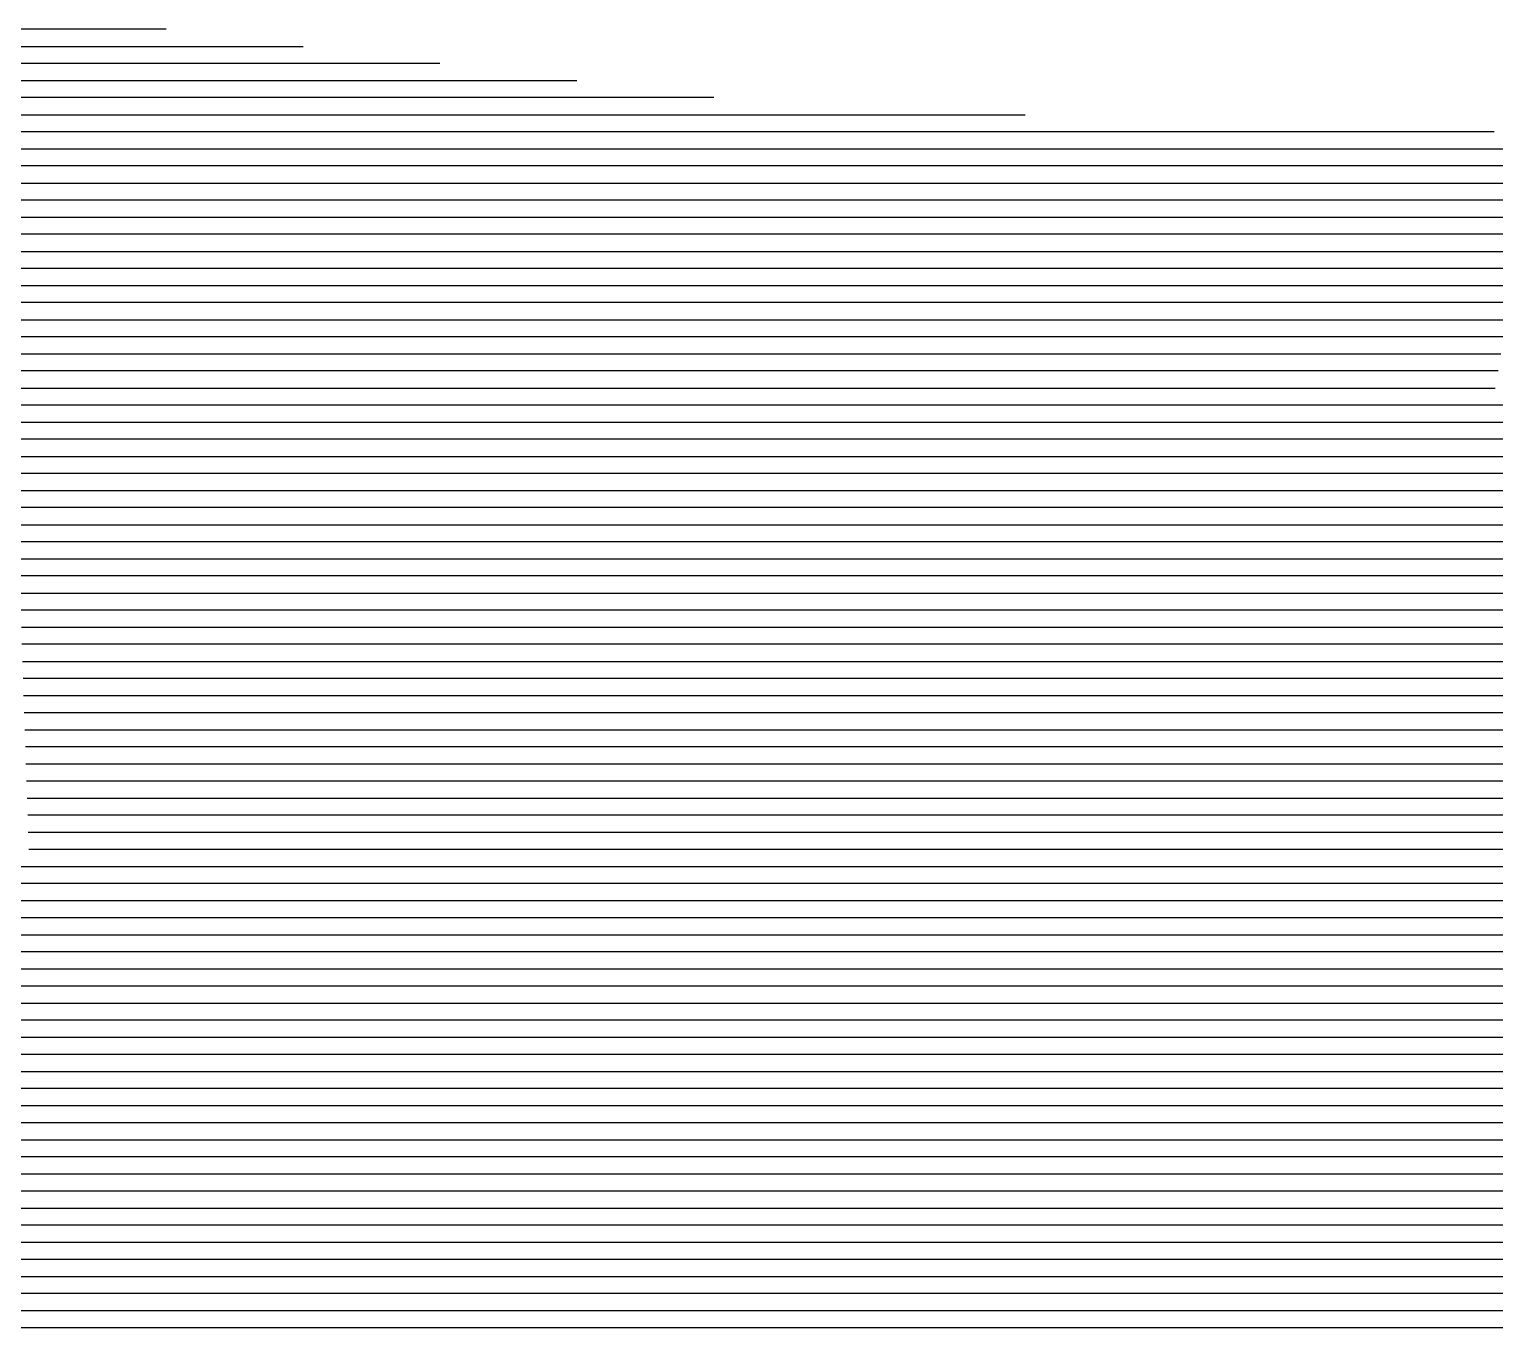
# Model space of a CAD drawing. Header units: metres. Extents: x -7 to 7, y -7 to 7.
# Drawn here: x -0.785 to 0.072, y -5.705 to -4.945 of the extents above; entities that cross this region are included whole.
import ezdxf

# ---------------------------------------------------------------- set-up
doc = ezdxf.new("R2010")
doc.units = ezdxf.units.M

msp = doc.modelspace()

# ---------------------------------------------------------------- linework, layer by layer
for p, q in [((-0.705217, -4.944853, -0.021837), (-0.801806, -4.944853, -0.03227)), ((-0.801466, -4.954853, -0.031926), (-0.62509, -4.954853, -0.012875)), ((-0.544964, -4.964853, -0.003914), (-0.801127, -4.964853, -0.031583)), ((-0.800787, -4.974853, -0.031239), (-0.464838, -4.974853, 0.005048)), ((-0.384712, -4.984853, 0.014009), (-0.800447, -4.984853, -0.030896)), ((-0.800108, -4.994853, -0.030553), (-0.347698, -4.994853, 0.018314)), ((-0.347698, -4.994853, 0.018314), (-0.346326, -4.994853, 0.018466)), ((-0.346326, -4.994853, 0.018466), (-0.202551, -4.994853, 0.034238)), ((-0.349664, -5.004853, 0.018408), (-0.799768, -5.004853, -0.030209)), ((-0.345678, -5.004853, 0.018849), (-0.349664, -5.004853, 0.018408)), ((0.071863, -5.004853, 0.064654), (-0.345678, -5.004853, 0.018849)), ((-0.799428, -5.014853, -0.029866), (-0.351629, -5.014853, 0.018503)), ((-0.351629, -5.014853, 0.018503), (-0.345031, -5.014853, 0.019232)), ((-0.345031, -5.014853, 0.019232), (0.094693, -5.014853, 0.067471)), ((-0.353594, -5.024853, 0.018597), (-0.799088, -5.024853, -0.029522)), ((-0.344383, -5.024853, 0.019615), (-0.353594, -5.024853, 0.018597)), ((0.093115, -5.024853, 0.06761), (-0.344383, -5.024853, 0.019615)), ((-0.798749, -5.034853, -0.029179), (-0.35556, -5.034853, 0.018692)), ((-0.35556, -5.034853, 0.018692), (-0.343735, -5.034853, 0.019998)), ((-0.343735, -5.034853, 0.019998), (0.091536, -5.034853, 0.067749)), ((-0.357525, -5.044853, 0.018786), (-0.798409, -5.044853, -0.028835)), ((-0.343087, -5.044853, 0.020381), (-0.357525, -5.044853, 0.018786)), ((0.089957, -5.044853, 0.067888), (-0.343087, -5.044853, 0.020381)), ((-0.798069, -5.054853, -0.028492), (-0.35949, -5.054853, 0.018881)), ((-0.35949, -5.054853, 0.018881), (-0.342439, -5.054853, 0.020764)), ((-0.342439, -5.054853, 0.020764), (0.088379, -5.054853, 0.068026)), ((-0.361455, -5.064853, 0.018976), (-0.797729, -5.064853, -0.028148)), ((-0.341791, -5.064853, 0.021148), (-0.361455, -5.064853, 0.018976)), ((0.0868, -5.064853, 0.068165), (-0.341791, -5.064853, 0.021148)), ((-0.79739, -5.074853, -0.027805), (-0.363421, -5.074853, 0.01907)), ((-0.363421, -5.074853, 0.01907), (-0.341144, -5.074853, 0.021531)), ((-0.341144, -5.074853, 0.021531), (0.085221, -5.074853, 0.068304)), ((-0.365386, -5.084853, 0.019165), (-0.79705, -5.084853, -0.027461)), ((-0.340496, -5.084853, 0.021914), (-0.365386, -5.084853, 0.019165)), ((0.083643, -5.084853, 0.068443), (-0.340496, -5.084853, 0.021914)), ((-0.79671, -5.094853, -0.027118), (-0.367351, -5.094853, 0.019259)), ((-0.367351, -5.094853, 0.019259), (-0.339848, -5.094853, 0.022297)), ((-0.339848, -5.094853, 0.022297), (0.082064, -5.094853, 0.068582)), ((-0.369317, -5.104853, 0.019354), (-0.79637, -5.104853, -0.026774)), ((-0.3392, -5.104853, 0.02268), (-0.369317, -5.104853, 0.019354)), ((0.080485, -5.104853, 0.068721), (-0.3392, -5.104853, 0.02268)), ((-0.796031, -5.114853, -0.026431), (-0.371282, -5.114853, 0.019448)), ((-0.371282, -5.114853, 0.019448), (-0.338552, -5.114853, 0.023063)), ((-0.338552, -5.114853, 0.023063), (0.078907, -5.114853, 0.06886)), ((-0.373247, -5.124853, 0.019543), (-0.795691, -5.124853, -0.026087)), ((-0.337905, -5.124853, 0.023446), (-0.373247, -5.124853, 0.019543)), ((0.077328, -5.124853, 0.068999), (-0.337905, -5.124853, 0.023446)), ((-0.795351, -5.134853, -0.025744), (-0.375212, -5.134853, 0.019637)), ((-0.375212, -5.134853, 0.019637), (-0.337257, -5.134853, 0.02383)), ((-0.337257, -5.134853, 0.02383), (0.07575, -5.134853, 0.069138)), ((-0.377178, -5.144853, 0.019732), (-0.795011, -5.144853, -0.0254)), ((-0.336609, -5.144853, 0.024213), (-0.377178, -5.144853, 0.019732)), ((0.074171, -5.144853, 0.069276), (-0.336609, -5.144853, 0.024213)), ((-0.794672, -5.154853, -0.025057), (-0.379143, -5.154853, 0.019826)), ((-0.379143, -5.154853, 0.019826), (-0.335961, -5.154853, 0.024596)), ((-0.335961, -5.154853, 0.024596), (0.072592, -5.154853, 0.069415)), ((-0.381108, -5.164853, 0.019921), (-0.794332, -5.164853, -0.024713)), ((-0.335313, -5.164853, 0.024979), (-0.381108, -5.164853, 0.019921)), ((0.071014, -5.164853, 0.069554), (-0.335313, -5.164853, 0.024979)), ((0.113167, -5.164853, 0.074294), (0.071014, -5.164853, 0.069554)), ((-0.793992, -5.174853, -0.02437), (-0.383074, -5.174853, 0.020015)), ((-0.383074, -5.174853, 0.020015), (-0.334666, -5.174853, 0.025362)), ((-0.334666, -5.174853, 0.025362), (0.069435, -5.174853, 0.069693)), ((0.069435, -5.174853, 0.069693), (0.114238, -5.174853, 0.074731)), ((-0.385039, -5.184853, 0.02011), (-0.793653, -5.184853, -0.024026)), ((-0.334018, -5.184853, 0.025745), (-0.385039, -5.184853, 0.02011)), ((0.067856, -5.184853, 0.069832), (-0.334018, -5.184853, 0.025745)), ((0.115309, -5.184853, 0.075167), (0.067856, -5.184853, 0.069832)), ((-0.793313, -5.194853, -0.023683), (-0.387004, -5.194853, 0.020204)), ((-0.387004, -5.194853, 0.020204), (-0.33337, -5.194853, 0.026128)), ((-0.33337, -5.194853, 0.026128), (0.066278, -5.194853, 0.069971)), ((0.066278, -5.194853, 0.069971), (0.116379, -5.194853, 0.075604)), ((-0.388969, -5.204853, 0.020299), (-0.792973, -5.204853, -0.023339)), ((-0.332722, -5.204853, 0.026512), (-0.388969, -5.204853, 0.020299)), ((0.064699, -5.204853, 0.07011), (-0.332722, -5.204853, 0.026512)), ((0.11745, -5.204853, 0.076041), (0.064699, -5.204853, 0.07011)), ((-0.792633, -5.214853, -0.022996), (-0.390935, -5.214853, 0.020393)), ((-0.390935, -5.214853, 0.020393), (-0.332074, -5.214853, 0.026895)), ((-0.332074, -5.214853, 0.026895), (0.06312, -5.214853, 0.070249)), ((0.06312, -5.214853, 0.070249), (0.11852, -5.214853, 0.076478)), ((-0.3929, -5.224853, 0.020488), (-0.792294, -5.224853, -0.022652)), ((-0.331427, -5.224853, 0.027278), (-0.3929, -5.224853, 0.020488)), ((0.061542, -5.224853, 0.070388), (-0.331427, -5.224853, 0.027278)), ((0.119591, -5.224853, 0.076915), (0.061542, -5.224853, 0.070388)), ((-0.791954, -5.234853, -0.022309), (-0.394865, -5.234853, 0.020582)), ((-0.394865, -5.234853, 0.020582), (-0.330779, -5.234853, 0.027661)), ((-0.330779, -5.234853, 0.027661), (0.059963, -5.234853, 0.070527)), ((0.059963, -5.234853, 0.070527), (0.120662, -5.234853, 0.077351)), ((-0.396831, -5.244853, 0.020677), (-0.791614, -5.244853, -0.021965)), ((-0.330131, -5.244853, 0.028044), (-0.396831, -5.244853, 0.020677)), ((0.058384, -5.244853, 0.070665), (-0.330131, -5.244853, 0.028044)), ((0.121732, -5.244853, 0.077788), (0.058384, -5.244853, 0.070665)), ((-0.791274, -5.254853, -0.021622), (-0.398796, -5.254853, 0.020771)), ((-0.398796, -5.254853, 0.020771), (-0.329483, -5.254853, 0.028427)), ((-0.329483, -5.254853, 0.028427), (0.056806, -5.254853, 0.070804)), ((0.056806, -5.254853, 0.070804), (0.122803, -5.254853, 0.078225)), ((-0.400761, -5.264853, 0.020866), (-0.790935, -5.264853, -0.021278)), ((-0.328835, -5.264853, 0.028811), (-0.400761, -5.264853, 0.020866)), ((0.055227, -5.264853, 0.070943), (-0.328835, -5.264853, 0.028811)), ((0.123873, -5.264853, 0.078662), (0.055227, -5.264853, 0.070943)), ((-0.790595, -5.274853, -0.020935), (-0.402726, -5.274853, 0.02096)), ((-0.402726, -5.274853, 0.02096), (-0.328188, -5.274853, 0.029194)), ((-0.328188, -5.274853, 0.029194), (0.053649, -5.274853, 0.071082)), ((0.053649, -5.274853, 0.071082), (0.124944, -5.274853, 0.079098)), ((-0.404692, -5.284853, 0.021055), (-0.790255, -5.284853, -0.020591)), ((-0.32754, -5.284853, 0.029577), (-0.404692, -5.284853, 0.021055)), ((0.05207, -5.284853, 0.071221), (-0.32754, -5.284853, 0.029577)), ((0.126015, -5.284853, 0.079535), (0.05207, -5.284853, 0.071221)), ((-0.789915, -5.294853, -0.020248), (-0.406657, -5.294853, 0.021149)), ((-0.406657, -5.294853, 0.021149), (-0.326892, -5.294853, 0.02996)), ((-0.326892, -5.294853, 0.02996), (0.050491, -5.294853, 0.07136)), ((0.050491, -5.294853, 0.07136), (0.127085, -5.294853, 0.079972)), ((-0.408622, -5.304853, 0.021244), (-0.789576, -5.304853, -0.019904)), ((-0.326244, -5.304853, 0.030343), (-0.408622, -5.304853, 0.021244)), ((0.048913, -5.304853, 0.071499), (-0.326244, -5.304853, 0.030343)), ((0.128156, -5.304853, 0.080409), (0.048913, -5.304853, 0.071499)), ((-0.789236, -5.314853, -0.019561), (-0.410588, -5.314853, 0.021338)), ((-0.410588, -5.314853, 0.021338), (-0.325596, -5.314853, 0.030726)), ((-0.325596, -5.314853, 0.030726), (0.047334, -5.314853, 0.071638)), ((0.047334, -5.314853, 0.071638), (0.129227, -5.314853, 0.080846)), ((-0.412553, -5.324853, 0.021433), (-0.788896, -5.324853, -0.019217)), ((-0.324949, -5.324853, 0.031109), (-0.412553, -5.324853, 0.021433)), ((0.045755, -5.324853, 0.071777), (-0.324949, -5.324853, 0.031109)), ((0.130297, -5.324853, 0.081282), (0.045755, -5.324853, 0.071777)), ((-0.788556, -5.334853, -0.018874), (-0.414518, -5.334853, 0.021527)), ((-0.414518, -5.334853, 0.021527), (-0.324301, -5.334853, 0.031493)), ((-0.324301, -5.334853, 0.031493), (0.044177, -5.334853, 0.071916)), ((0.044177, -5.334853, 0.071916), (0.131368, -5.334853, 0.081719)), ((-0.416483, -5.344853, 0.021622), (-0.788217, -5.344853, -0.018531)), ((-0.323653, -5.344853, 0.031876), (-0.416483, -5.344853, 0.021622)), ((0.042598, -5.344853, 0.072054), (-0.323653, -5.344853, 0.031876)), ((0.132438, -5.344853, 0.082156), (0.042598, -5.344853, 0.072054)), ((-0.787877, -5.354853, -0.018187), (-0.418449, -5.354853, 0.021716)), ((-0.418449, -5.354853, 0.021716), (-0.323005, -5.354853, 0.032259)), ((-0.323005, -5.354853, 0.032259), (0.041019, -5.354853, 0.072193)), ((0.041019, -5.354853, 0.072193), (0.133509, -5.354853, 0.082593)), ((-0.420414, -5.364853, 0.021811), (-0.787537, -5.364853, -0.017844)), ((-0.322357, -5.364853, 0.032642), (-0.420414, -5.364853, 0.021811)), ((0.039441, -5.364853, 0.072332), (-0.322357, -5.364853, 0.032642)), ((0.13458, -5.364853, 0.083029), (0.039441, -5.364853, 0.072332)), ((-0.787198, -5.374853, -0.0175), (-0.422379, -5.374853, 0.021905)), ((-0.422379, -5.374853, 0.021905), (-0.321709, -5.374853, 0.033025)), ((-0.321709, -5.374853, 0.033025), (0.037862, -5.374853, 0.072471)), ((0.037862, -5.374853, 0.072471), (0.13565, -5.374853, 0.083466)), ((-0.424345, -5.384853, 0.022), (-0.786858, -5.384853, -0.017157)), ((-0.321062, -5.384853, 0.033408), (-0.424345, -5.384853, 0.022)), ((0.036283, -5.384853, 0.07261), (-0.321062, -5.384853, 0.033408)), ((0.136721, -5.384853, 0.083903), (0.036283, -5.384853, 0.07261)), ((-0.786518, -5.394853, -0.016813), (-0.42631, -5.394853, 0.022094)), ((-0.42631, -5.394853, 0.022094), (-0.320414, -5.394853, 0.033791)), ((-0.320414, -5.394853, 0.033791), (0.034705, -5.394853, 0.072749)), ((0.034705, -5.394853, 0.072749), (0.137791, -5.394853, 0.08434)), ((-0.428275, -5.404853, 0.022189), (-0.786178, -5.404853, -0.01647)), ((-0.319766, -5.404853, 0.034175), (-0.428275, -5.404853, 0.022189)), ((0.033126, -5.404853, 0.072888), (-0.319766, -5.404853, 0.034175)), ((0.138862, -5.404853, 0.084776), (0.033126, -5.404853, 0.072888)), ((-0.785839, -5.414853, -0.016126), (-0.43024, -5.414853, 0.022283)), ((-0.43024, -5.414853, 0.022283), (-0.319118, -5.414853, 0.034558)), ((-0.319118, -5.414853, 0.034558), (0.031548, -5.414853, 0.073027)), ((0.031548, -5.414853, 0.073027), (0.139933, -5.414853, 0.085213)), ((-0.432206, -5.424853, 0.022378), (-0.785499, -5.424853, -0.015783)), ((-0.31847, -5.424853, 0.034941), (-0.432206, -5.424853, 0.022378)), ((0.029969, -5.424853, 0.073166), (-0.31847, -5.424853, 0.034941)), ((0.141003, -5.424853, 0.08565), (0.029969, -5.424853, 0.073166)), ((-0.91389, -5.434853, -0.029389), (-0.785159, -5.434853, -0.015439)), ((-0.785159, -5.434853, -0.015439), (-0.434171, -5.434853, 0.022472)), ((-0.434171, -5.434853, 0.022472), (-0.317823, -5.434853, 0.035324)), ((-0.317823, -5.434853, 0.035324), (0.02839, -5.434853, 0.073305)), ((0.02839, -5.434853, 0.073305), (0.142074, -5.434853, 0.086087)), ((-0.784819, -5.444853, -0.015096), (-0.916114, -5.444853, -0.029324)), ((-0.436136, -5.444853, 0.022567), (-0.784819, -5.444853, -0.015096)), ((-0.317175, -5.444853, 0.035707), (-0.436136, -5.444853, 0.022567)), ((0.026812, -5.444853, 0.073443), (-0.317175, -5.444853, 0.035707)), ((0.143144, -5.444853, 0.086524), (0.026812, -5.444853, 0.073443)), ((-0.918338, -5.454853, -0.029258), (-0.78448, -5.454853, -0.014752)), ((-0.78448, -5.454853, -0.014752), (-0.438101, -5.454853, 0.022661)), ((-0.438101, -5.454853, 0.022661), (-0.316527, -5.454853, 0.03609)), ((-0.316527, -5.454853, 0.03609), (0.025233, -5.454853, 0.073582)), ((0.025233, -5.454853, 0.073582), (0.144215, -5.454853, 0.08696)), ((-0.78414, -5.464853, -0.014409), (-0.920562, -5.464853, -0.029192)), ((-0.440067, -5.464853, 0.022756), (-0.78414, -5.464853, -0.014409)), ((-0.315879, -5.464853, 0.036473), (-0.440067, -5.464853, 0.022756)), ((0.023654, -5.464853, 0.073721), (-0.315879, -5.464853, 0.036473)), ((0.145286, -5.464853, 0.087397), (0.023654, -5.464853, 0.073721)), ((-0.922786, -5.474853, -0.029127), (-0.7838, -5.474853, -0.014065)), ((-0.7838, -5.474853, -0.014065), (-0.442032, -5.474853, 0.02285)), ((-0.442032, -5.474853, 0.02285), (-0.315231, -5.474853, 0.036857)), ((-0.315231, -5.474853, 0.036857), (0.022076, -5.474853, 0.07386)), ((0.022076, -5.474853, 0.07386), (0.146356, -5.474853, 0.087834)), ((-0.78346, -5.484853, -0.013722), (-0.92501, -5.484853, -0.029061)), ((-0.443997, -5.484853, 0.022945), (-0.78346, -5.484853, -0.013722)), ((-0.314584, -5.484853, 0.03724), (-0.443997, -5.484853, 0.022945)), ((0.020497, -5.484853, 0.073999), (-0.314584, -5.484853, 0.03724)), ((0.147427, -5.484853, 0.088271), (0.020497, -5.484853, 0.073999)), ((-0.927234, -5.494853, -0.028995), (-0.783121, -5.494853, -0.013378)), ((-0.783121, -5.494853, -0.013378), (-0.445963, -5.494853, 0.02304)), ((-0.445963, -5.494853, 0.02304), (-0.313936, -5.494853, 0.037623)), ((-0.313936, -5.494853, 0.037623), (0.018918, -5.494853, 0.074138)), ((0.018918, -5.494853, 0.074138), (0.148497, -5.494853, 0.088707)), ((-0.782781, -5.504853, -0.013035), (-0.929458, -5.504853, -0.02893)), ((-0.447928, -5.504853, 0.023134), (-0.782781, -5.504853, -0.013035)), ((-0.313288, -5.504853, 0.038006), (-0.447928, -5.504853, 0.023134)), ((0.01734, -5.504853, 0.074277), (-0.313288, -5.504853, 0.038006)), ((0.149568, -5.504853, 0.089144), (0.01734, -5.504853, 0.074277)), ((-0.931682, -5.514853, -0.028864), (-0.782441, -5.514853, -0.012691)), ((-0.782441, -5.514853, -0.012691), (-0.449893, -5.514853, 0.023229)), ((-0.449893, -5.514853, 0.023229), (-0.31264, -5.514853, 0.038389)), ((-0.31264, -5.514853, 0.038389), (0.015761, -5.514853, 0.074416)), ((0.015761, -5.514853, 0.074416), (0.150639, -5.514853, 0.089581)), ((-0.782101, -5.524853, -0.012348), (-0.933906, -5.524853, -0.028798)), ((-0.451858, -5.524853, 0.023323), (-0.782101, -5.524853, -0.012348)), ((-0.311992, -5.524853, 0.038772), (-0.451858, -5.524853, 0.023323)), ((0.014182, -5.524853, 0.074555), (-0.311992, -5.524853, 0.038772)), ((0.151709, -5.524853, 0.090018), (0.014182, -5.524853, 0.074555)), ((-0.93613, -5.534853, -0.028733), (-0.781762, -5.534853, -0.012004)), ((-0.781762, -5.534853, -0.012004), (-0.453824, -5.534853, 0.023418)), ((-0.453824, -5.534853, 0.023418), (-0.311345, -5.534853, 0.039155)), ((-0.311345, -5.534853, 0.039155), (0.012604, -5.534853, 0.074694)), ((0.012604, -5.534853, 0.074694), (0.15278, -5.534853, 0.090455)), ((-0.781422, -5.544853, -0.011661), (-0.938355, -5.544853, -0.028667)), ((-0.455789, -5.544853, 0.023512), (-0.781422, -5.544853, -0.011661)), ((-0.310697, -5.544853, 0.039539), (-0.455789, -5.544853, 0.023512)), ((0.011025, -5.544853, 0.074832), (-0.310697, -5.544853, 0.039539)), ((0.153851, -5.544853, 0.090891), (0.011025, -5.544853, 0.074832)), ((-0.940579, -5.554853, -0.028601), (-0.781082, -5.554853, -0.011317)), ((-0.781082, -5.554853, -0.011317), (-0.457754, -5.554853, 0.023607)), ((-0.457754, -5.554853, 0.023607), (-0.310049, -5.554853, 0.039922)), ((-0.310049, -5.554853, 0.039922), (0.009447, -5.554853, 0.074971)), ((0.009447, -5.554853, 0.074971), (0.154921, -5.554853, 0.091328)), ((-0.780743, -5.564853, -0.010974), (-0.942803, -5.564853, -0.028536)), ((-0.45972, -5.564853, 0.023701), (-0.780743, -5.564853, -0.010974)), ((-0.309401, -5.564853, 0.040305), (-0.45972, -5.564853, 0.023701)), ((0.007868, -5.564853, 0.07511), (-0.309401, -5.564853, 0.040305)), ((0.155992, -5.564853, 0.091765), (0.007868, -5.564853, 0.07511)), ((-0.945027, -5.574853, -0.02847), (-0.780403, -5.574853, -0.01063)), ((-0.780403, -5.574853, -0.01063), (-0.461685, -5.574853, 0.023796)), ((-0.461685, -5.574853, 0.023796), (-0.308753, -5.574853, 0.040688)), ((-0.308753, -5.574853, 0.040688), (0.006289, -5.574853, 0.075249)), ((0.006289, -5.574853, 0.075249), (0.157062, -5.574853, 0.092202)), ((-0.780063, -5.584853, -0.010287), (-0.947251, -5.584853, -0.028404)), ((-0.46365, -5.584853, 0.02389), (-0.780063, -5.584853, -0.010287)), ((-0.308106, -5.584853, 0.041071), (-0.46365, -5.584853, 0.02389)), ((0.004711, -5.584853, 0.075388), (-0.308106, -5.584853, 0.041071)), ((0.158133, -5.584853, 0.092638), (0.004711, -5.584853, 0.075388)), ((-0.949475, -5.594853, -0.028339), (-0.779723, -5.594853, -0.009943)), ((-0.779723, -5.594853, -0.009943), (-0.465615, -5.594853, 0.023985)), ((-0.465615, -5.594853, 0.023985), (-0.307458, -5.594853, 0.041454)), ((-0.307458, -5.594853, 0.041454), (0.003132, -5.594853, 0.075527)), ((0.003132, -5.594853, 0.075527), (0.159204, -5.594853, 0.093075)), ((-0.779384, -5.604853, -0.0096), (-0.951699, -5.604853, -0.028273)), ((-0.467581, -5.604853, 0.024079), (-0.779384, -5.604853, -0.0096)), ((-0.30681, -5.604853, 0.041838), (-0.467581, -5.604853, 0.024079)), ((0.001553, -5.604853, 0.075666), (-0.30681, -5.604853, 0.041838)), ((0.160274, -5.604853, 0.093512), (0.001553, -5.604853, 0.075666)), ((-0.953923, -5.614853, -0.028207), (-0.779044, -5.614853, -0.009256)), ((-0.779044, -5.614853, -0.009256), (-0.469546, -5.614853, 0.024174)), ((-0.469546, -5.614853, 0.024174), (-0.306162, -5.614853, 0.042221)), ((-0.306162, -5.614853, 0.042221), (-0.000025, -5.614853, 0.075805)), ((-0.000025, -5.614853, 0.075805), (0.161345, -5.614853, 0.093949)), ((-0.778704, -5.624853, -0.008913), (-0.956147, -5.624853, -0.028142)), ((-0.471511, -5.624853, 0.024268), (-0.778704, -5.624853, -0.008913)), ((-0.305514, -5.624853, 0.042604), (-0.471511, -5.624853, 0.024268)), ((-0.001604, -5.624853, 0.075944), (-0.305514, -5.624853, 0.042604)), ((0.162415, -5.624853, 0.094385), (-0.001604, -5.624853, 0.075944)), ((-0.958371, -5.634853, -0.028076), (-0.778364, -5.634853, -0.008569)), ((-0.778364, -5.634853, -0.008569), (-0.473477, -5.634853, 0.024363)), ((-0.473477, -5.634853, 0.024363), (-0.304866, -5.634853, 0.042987)), ((-0.304866, -5.634853, 0.042987), (-0.003183, -5.634853, 0.076083)), ((-0.003183, -5.634853, 0.076083), (0.163486, -5.634853, 0.094822)), ((-0.778025, -5.644853, -0.008226), (-0.960595, -5.644853, -0.02801)), ((-0.475442, -5.644853, 0.024457), (-0.778025, -5.644853, -0.008226)), ((-0.304219, -5.644853, 0.04337), (-0.475442, -5.644853, 0.024457)), ((-0.004761, -5.644853, 0.076221), (-0.304219, -5.644853, 0.04337)), ((0.164557, -5.644853, 0.095259), (-0.004761, -5.644853, 0.076221)), ((-0.962819, -5.654853, -0.027945), (-0.777685, -5.654853, -0.007882)), ((-0.777685, -5.654853, -0.007882), (-0.477407, -5.654853, 0.024552)), ((-0.477407, -5.654853, 0.024552), (-0.303571, -5.654853, 0.043753)), ((-0.303571, -5.654853, 0.043753), (-0.00634, -5.654853, 0.07636)), ((-0.00634, -5.654853, 0.07636), (0.165627, -5.654853, 0.095696)), ((-0.777345, -5.664853, -0.007539), (-0.965043, -5.664853, -0.027879)), ((-0.479372, -5.664853, 0.024646), (-0.777345, -5.664853, -0.007539)), ((-0.302923, -5.664853, 0.044136), (-0.479372, -5.664853, 0.024646)), ((-0.007919, -5.664853, 0.076499), (-0.302923, -5.664853, 0.044136)), ((0.166698, -5.664853, 0.096133), (-0.007919, -5.664853, 0.076499)), ((-0.967268, -5.674853, -0.027813), (-0.777005, -5.674853, -0.007195)), ((-0.777005, -5.674853, -0.007195), (-0.481338, -5.674853, 0.024741)), ((-0.481338, -5.674853, 0.024741), (-0.302275, -5.674853, 0.04452)), ((-0.302275, -5.674853, 0.04452), (-0.009497, -5.674853, 0.076638)), ((-0.009497, -5.674853, 0.076638), (0.167768, -5.674853, 0.096569)), ((-0.776666, -5.684853, -0.006852), (-0.969492, -5.684853, -0.027748)), ((-0.483303, -5.684853, 0.024835), (-0.776666, -5.684853, -0.006852)), ((-0.301627, -5.684853, 0.044903), (-0.483303, -5.684853, 0.024835)), ((-0.011076, -5.684853, 0.076777), (-0.301627, -5.684853, 0.044903)), ((0.168839, -5.684853, 0.097006), (-0.011076, -5.684853, 0.076777)), ((-0.971716, -5.694853, -0.027682), (-0.776326, -5.694853, -0.006509)), ((-0.776326, -5.694853, -0.006509), (-0.485268, -5.694853, 0.02493)), ((-0.485268, -5.694853, 0.02493), (-0.30098, -5.694853, 0.045286)), ((-0.30098, -5.694853, 0.045286), (-0.012654, -5.694853, 0.076916)), ((-0.012654, -5.694853, 0.076916), (0.16991, -5.694853, 0.097443)), ((-0.775986, -5.704853, -0.006165), (-0.97394, -5.704853, -0.027617)), ((-0.487234, -5.704853, 0.025024), (-0.775986, -5.704853, -0.006165)), ((-0.300332, -5.704853, 0.045669), (-0.487234, -5.704853, 0.025024)), ((-0.014233, -5.704853, 0.077055), (-0.300332, -5.704853, 0.045669)), ((0.17098, -5.704853, 0.09788), (-0.014233, -5.704853, 0.077055))]:
    msp.add_line(p, q)

doc.saveas('drawing.dxf')
